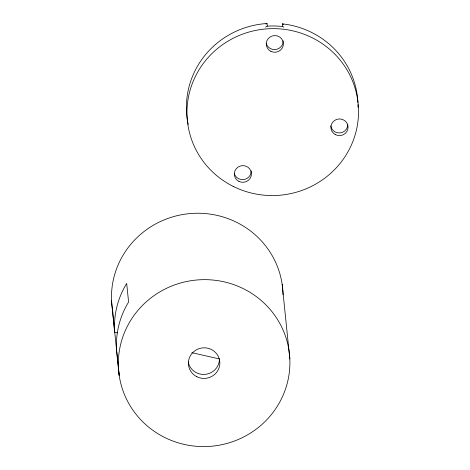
<?xml version="1.0" encoding="UTF-8"?>
<svg xmlns="http://www.w3.org/2000/svg" width="470" height="470" viewBox="0 0 470 470"><rect width="100%" height="100%" fill="white"/><g stroke="black" fill="none" stroke-linecap="round" stroke-linejoin="round"><path stroke-width="0.7" d="M111.549 300.829L114.692 332.22L117.506 332.86M191.807 352.676L219.696 359.015M283.569 24.516A17.161 16.691 -5.9 0 0 282.405 23.858L282.682 26.514A17.161 16.691 -5.9 0 1 283.868 27.19M265.838 24.105A17.161 16.691 -5.9 0 1 267.036 23.5L267.312 26.156A17.161 16.691 -5.9 0 0 265.532 27.101M282.176 284.415L289.826 358.992A85.816 83.443 -5.9 0 1 164.518 437.382A85.816 83.443 -5.9 0 1 158.008 292.992A85.816 83.443 -5.9 0 1 289.826 358.992M112.33 308.984L119.192 375.407L116.613 350.814A85.816 83.443 -5.9 0 1 128.598 302.046L126.677 283.445A85.816 83.443 -5.9 0 0 114.692 332.22M112.906 312.421A85.816 83.443 -5.9 0 1 188.629 213.703A85.816 83.443 -5.9 0 1 283.028 294.743M219.414 359.844A15.733 15.299 -5.9 0 1 204.673 374.402A15.733 15.299 -5.9 0 1 188.217 361.894M357.97 104.581A85.816 83.443 -5.9 0 1 357.981 107.354M188.247 124.427A85.816 83.443 -5.9 0 1 267.036 23.5M282.405 23.858A85.816 83.443 -5.9 0 1 357.899 102.501M267.312 26.156A85.816 83.443 -5.9 0 1 282.682 26.514M283.116 40.843A8.583 8.342 -5.9 0 1 266.214 43.305M251.162 170.898A8.583 8.342 -5.9 0 1 234.26 173.359M347.788 124.203A8.583 8.342 -5.9 0 1 340.016 132.922A8.583 8.342 -5.9 0 1 330.727 125.843M196.859 376.734A15.733 15.299 -5.9 0 0 219.831 362.364A15.733 15.299 -5.9 0 0 195.661 350.262A15.733 15.299 -5.9 0 0 196.859 376.734M233.149 186.361A85.816 83.443 -5.9 0 0 358.451 107.965A85.816 83.443 -5.9 0 0 226.64 41.971A85.816 83.443 -5.9 0 0 233.149 186.361M335.533 134.696A8.583 8.342 -5.9 0 0 348.064 126.859A8.583 8.342 -5.9 0 0 334.881 120.261A8.583 8.342 -5.9 0 0 335.533 134.696M270.861 51.336A8.583 8.342 -5.9 0 0 283.392 43.499A8.583 8.342 -5.9 0 0 270.209 36.901A8.583 8.342 -5.9 0 0 270.861 51.336M238.907 181.391A8.583 8.342 -5.9 0 0 251.438 173.553A8.583 8.342 -5.9 0 0 238.255 166.956A8.583 8.342 -5.9 0 0 238.907 181.391"/></g></svg>
